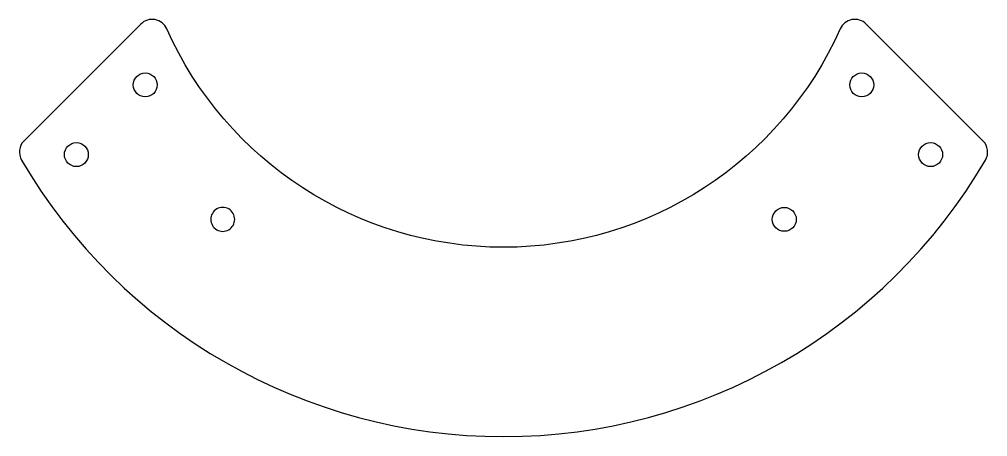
# Model space of a CAD drawing. Header units: millimetres. Extents: x -61 to 61, y -70 to -18.
import ezdxf

# ---------------------------------------------------------------- set-up
doc = ezdxf.new("R2010")
doc.units = ezdxf.units.MM
doc.layers.get('0').update_dxf_attribs({"linetype": 'CONTINUOUS'})

msp = doc.modelspace()

# ---------------------------------------------------------------- linework, layer by layer
for points in [[(60.44, -35.32, 0.340938), (60.12, -32.9), (45.48, -18.25, 0.525833), (42.23, -18.85, -0.648757), (-42.23, -18.85, 0.525833), (-45.47, -18.25), (-60.12, -32.9, 0.340938), (-60.43, -35.32, 0.573809)], [(-34.63, -41.36, 1.000168), (-35.78, -44.14, 1.000168)]]:
    msp.add_lwpolyline(points, format="xyb", close=True)
for centre in [(-44.92, -25.89), (44.92, -25.89), (-53.56, -34.63), (53.56, -34.63), (35.21, -42.75)]:
    msp.add_circle(centre, 1.5)

doc.saveas('drawing.dxf')
